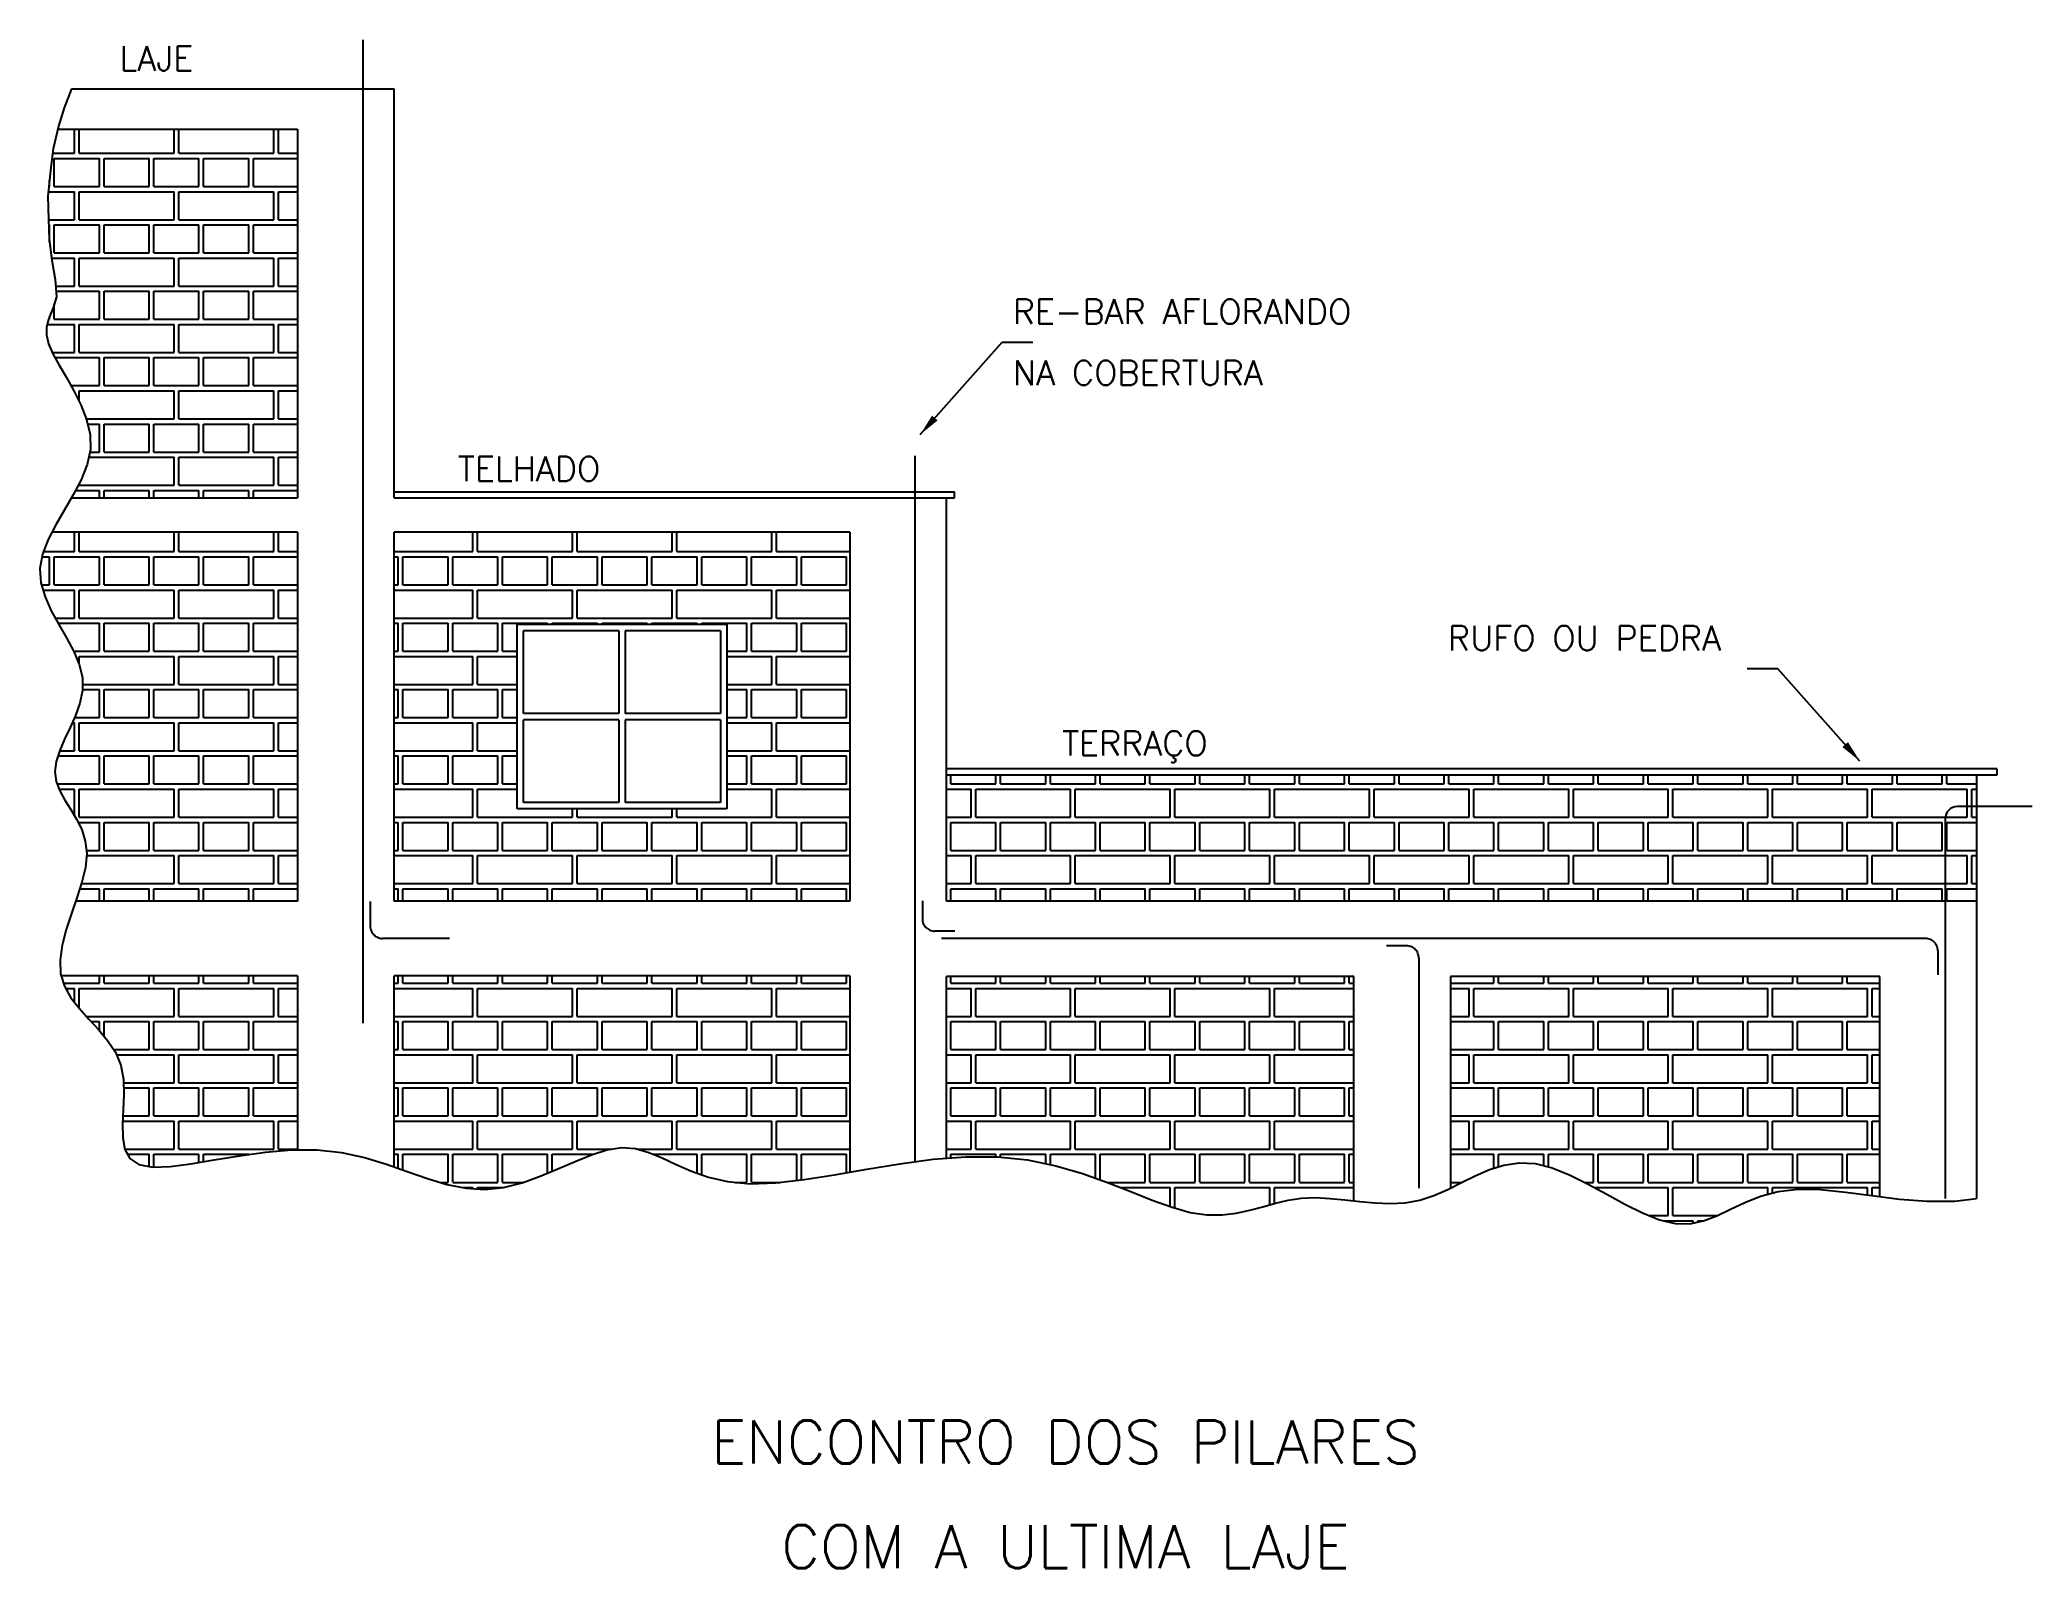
# Model space of a CAD drawing. Header units: millimetres. Extents: x -6507.6 to -6491.4, y -4449.7 to -4437.2.
import ezdxf
from ezdxf.enums import TextEntityAlignment as Align

# ---------------------------------------------------------------- set-up
doc = ezdxf.new("R2010")
doc.units = ezdxf.units.MM
doc.header["$LTSCALE"] = 10
doc.linetypes.add('DASHEDX2', pattern=[1.5, 1, -0.5])
doc.layers.add('Termotécnica', color=7, linetype='Continuous')
doc.styles.add('r140', font='romans.shx')
doc.styles.add('r80', font='romans.shx')

msp = doc.modelspace()

# ---------------------------------------------------------------- hatches: boundary and pattern name
at = {"layer": 'Termotécnica'}
h = msp.add_hatch(dxfattribs=at)
h.set_pattern_fill('AR-BRELM,_O', color=1, scale=0.10124)
h.set_pattern_definition([(0, (-6502.3966, -4448.4171), (0, 0.540014), [0.771955, -0.037965]), (0, (-6502.3966, -4448.1893), (0, 0.540014), [0.771955, -0.037965]), (0, (-6502.1941, -4448.1471), (0, 0.540014), [0.366995, -0.037965]), (0, (-6502.1941, -4447.9193), (0, 0.540014), [0.366995, -0.037965]), (90, (-6502.3966, -4448.4171), (-0.80992, 5e-17), [0.22779, -0.312224]), (90, (-6502.43454, -4448.4171), (-0.80992, 5e-17), [0.22779, -0.312224]), (90, (-6502.1941, -4448.1471), (-0.40496, 2e-17), [0.22779, -0.312224]), (90, (-6502.23206, -4448.1471), (-0.40496, 2e-17), [0.22779, -0.312224])])
h.paths.add_polyline_path([(-6505.48, -4437.96), (-6507.429, -4437.96), (-6507.468, -4438.121), (-6507.486, -4438.271), (-6507.509, -4438.506), (-6507.504, -4438.696), (-6507.5, -4438.854), (-6507.477, -4439.026), (-6507.45, -4439.184), (-6507.441, -4439.325), (-6507.468, -4439.413), (-6507.489, -4439.465), (-6507.508, -4439.517), (-6507.521, -4439.573), (-6507.522, -4439.634), (-6507.506, -4439.705), (-6507.47, -4439.787), (-6507.419, -4439.879), (-6507.359, -4439.98), (-6507.298, -4440.088), (-6507.241, -4440.203), (-6507.195, -4440.321), (-6507.167, -4440.443), (-6507.164, -4440.566), (-6507.19, -4440.689), (-6507.239, -4440.812), (-6507.303, -4440.935), (-6507.318, -4440.96), (-6505.48, -4440.96)])
h.paths.add_polyline_path([(-6505.48, -4441.239), (-6507.477, -4441.239), (-6507.508, -4441.298), (-6507.554, -4441.417), (-6507.575, -4441.534), (-6507.567, -4441.65), (-6507.533, -4441.765), (-6507.482, -4441.878), (-6507.422, -4441.989), (-6507.358, -4442.099), (-6507.3, -4442.208), (-6507.255, -4442.315), (-6507.229, -4442.421), (-6507.229, -4442.526), (-6507.25, -4442.629), (-6507.285, -4442.73), (-6507.329, -4442.828), (-6507.374, -4442.923), (-6507.414, -4443.015), (-6507.443, -4443.103), (-6507.454, -4443.186), (-6507.443, -4443.265), (-6507.413, -4443.342), (-6507.372, -4443.417), (-6507.324, -4443.494), (-6507.277, -4443.573), (-6507.235, -4443.658), (-6507.206, -4443.751), (-6507.194, -4443.852), (-6507.205, -4443.965), (-6507.234, -4444.085), (-6507.274, -4444.212), (-6507.283, -4444.239), (-6505.48, -4444.239)])
h.paths.add_polyline_path([(-6500.99, -4441.239), (-6504.694, -4441.239), (-6504.694, -4444.239), (-6500.99, -4444.239)])
h.paths.add_polyline_path([(-6503.694, -4441.989), (-6501.99, -4441.989), (-6501.99, -4443.489), (-6503.694, -4443.489)], flags=16)
h.paths.add_polyline_path([(-6503.643, -4442.04), (-6502.867, -4442.04), (-6502.867, -4442.714), (-6503.643, -4442.714)], flags=0)
h.paths.add_polyline_path([(-6503.643, -4442.764), (-6502.867, -4442.764), (-6502.867, -4443.438), (-6503.643, -4443.438)], flags=0)
h.paths.add_polyline_path([(-6502.817, -4442.04), (-6502.041, -4442.04), (-6502.041, -4442.714), (-6502.817, -4442.714)], flags=0)
h.paths.add_polyline_path([(-6502.817, -4442.764), (-6502.041, -4442.764), (-6502.041, -4443.438), (-6502.817, -4443.438)], flags=0)
h.paths.add_polyline_path([(-6505.48, -4444.848), (-6507.401, -4444.848), (-6507.375, -4444.932), (-6507.322, -4445.025), (-6507.254, -4445.113), (-6507.177, -4445.199), (-6507.098, -4445.284), (-6507.024, -4445.374), (-6506.961, -4445.469), (-6506.917, -4445.574), (-6506.896, -4445.689), (-6506.892, -4445.811), (-6506.897, -4445.935), (-6506.902, -4446.054), (-6506.9, -4446.164), (-6506.883, -4446.259), (-6506.843, -4446.334), (-6506.77, -4446.382), (-6506.66, -4446.402), (-6506.517, -4446.398), (-6506.348, -4446.376), (-6506.157, -4446.345), (-6505.953, -4446.31), (-6505.741, -4446.28), (-6505.528, -4446.262), (-6505.48, -4446.261)])
h.paths.add_polyline_path([(-6500.99, -4444.848), (-6504.694, -4444.848), (-6504.694, -4446.402), (-6504.588, -4446.438), (-6504.424, -4446.495), (-6504.265, -4446.543), (-6504.11, -4446.575), (-6503.957, -4446.586), (-6503.805, -4446.569), (-6503.655, -4446.53), (-6503.507, -4446.477), (-6503.363, -4446.416), (-6503.224, -4446.356), (-6503.091, -4446.302), (-6502.964, -4446.262), (-6502.844, -4446.244), (-6502.733, -4446.252), (-6502.625, -4446.283), (-6502.516, -4446.328), (-6502.402, -4446.381), (-6502.278, -4446.436), (-6502.14, -4446.485), (-6501.983, -4446.521), (-6501.801, -4446.538), (-6501.593, -4446.531), (-6501.362, -4446.504), (-6501.113, -4446.465), (-6500.99, -4446.444)])
h.paths.add_polyline_path([(-6496.893, -4444.853), (-6500.205, -4444.853), (-6500.205, -4446.33), (-6500.046, -4446.318), (-6499.789, -4446.318), (-6499.544, -4446.344), (-6499.314, -4446.392), (-6499.097, -4446.455), (-6498.895, -4446.527), (-6498.706, -4446.601), (-6498.531, -4446.671), (-6498.37, -4446.73), (-6498.222, -4446.772), (-6498.087, -4446.791), (-6497.963, -4446.792), (-6497.848, -4446.778), (-6497.738, -4446.754), (-6497.633, -4446.725), (-6497.53, -4446.696), (-6497.425, -4446.671), (-6497.317, -4446.655), (-6497.204, -4446.651), (-6497.087, -4446.658), (-6496.966, -4446.669), (-6496.893, -4446.677)])
h.paths.add_polyline_path([(-6492.615, -4444.853), (-6496.107, -4444.853), (-6496.107, -4446.574), (-6496.017, -4446.529), (-6495.904, -4446.473), (-6495.79, -4446.423), (-6495.671, -4446.386), (-6495.548, -4446.367), (-6495.417, -4446.374), (-6495.278, -4446.409), (-6495.134, -4446.468), (-6494.986, -4446.542), (-6494.836, -4446.623), (-6494.689, -4446.704), (-6494.545, -4446.776), (-6494.407, -4446.831), (-6494.279, -4446.862), (-6494.16, -4446.864), (-6494.049, -4446.84), (-6493.94, -4446.798), (-6493.829, -4446.746), (-6493.712, -4446.691), (-6493.585, -4446.64), (-6493.443, -4446.601), (-6493.281, -4446.581), (-6493.097, -4446.585), (-6492.895, -4446.606), (-6492.679, -4446.635), (-6492.615, -4446.643)])
h.paths.add_polyline_path([(-6492.084, -4443.57, -0.414214), (-6491.984, -4443.47), (-6491.829, -4443.47), (-6491.829, -4443.215), (-6500.205, -4443.215), (-6500.205, -4444.239), (-6492.084, -4444.239)])
h.paths.add_polyline_path([(-6491.829, -4443.47), (-6491.984, -4443.47, 0.414214), (-6492.084, -4443.57), (-6492.084, -4444.239), (-6491.829, -4444.239)], flags=16)

# ---------------------------------------------------------------- linework, layer by layer
at = {"layer": 'Termotécnica', "color": 6, "linetype": 'DASHEDX2', "ltscale": 0.8}
for p, q in [((-6504.949, -4437.233), (-6504.949, -4446.323)), ((-6500.46, -4440.617), (-6500.46, -4446.355)), ((-6492.084, -4443.57), (-6492.084, -4446.657)), ((-6491.377, -4443.47), (-6491.984, -4443.47)), ((-6504.889, -4444.242), (-6504.889, -4444.443)), ((-6500.4, -4444.236), (-6500.4, -4444.383)), ((-6492.244, -4444.543), (-6504.789, -4444.543)), ((-6500.135, -4444.483), (-6500.3, -4444.483)), ((-6496.463, -4444.603), (-6496.625, -4444.603)), ((-6496.363, -4444.703), (-6496.363, -4446.574)), ((-6492.144, -4444.643), (-6492.144, -4444.839))]:
    msp.add_line(p, q, dxfattribs=at)
at = {"layer": 'Termotécnica', "color": 3}
for p, q in [((-6507.318, -4437.631), (-6504.694, -4437.631)), ((-6504.694, -4440.96), (-6504.694, -4437.631)), ((-6507.429, -4437.96), (-6505.48, -4437.96)), ((-6505.48, -4437.96), (-6505.48, -4440.96)), ((-6507.318, -4440.96), (-6505.48, -4440.96)), ((-6500.205, -4444.239), (-6500.205, -4440.96)), ((-6505.48, -4441.239), (-6507.477, -4441.239)), ((-6505.48, -4441.239), (-6505.48, -4444.239)), ((-6500.99, -4441.239), (-6504.694, -4441.239)), ((-6504.694, -4444.239), (-6504.694, -4441.239)), ((-6500.99, -4441.239), (-6500.99, -4444.239)), ((-6502.041, -4442.04), (-6502.041, -4442.714)), ((-6491.829, -4443.215), (-6491.829, -4444.239)), ((-6505.48, -4444.239), (-6507.283, -4444.239)), ((-6500.99, -4444.239), (-6504.694, -4444.239)), ((-6491.829, -4444.239), (-6500.205, -4444.239)), ((-6491.829, -4444.239), (-6491.829, -4446.657)), ((-6505.48, -4444.848), (-6507.401, -4444.848)), ((-6505.48, -4444.848), (-6505.48, -4446.261)), ((-6504.694, -4446.402), (-6504.694, -4444.848)), ((-6500.99, -4444.848), (-6504.694, -4444.848)), ((-6500.99, -4444.848), (-6500.99, -4446.444)), ((-6496.893, -4444.853), (-6500.205, -4444.853)), ((-6500.205, -4446.33), (-6500.205, -4444.853)), ((-6496.893, -4446.677), (-6496.893, -4444.853)), ((-6496.107, -4444.853), (-6496.107, -4446.574)), ((-6492.615, -4444.853), (-6496.107, -4444.853)), ((-6492.615, -4446.643), (-6492.615, -4444.853))]:
    msp.add_line(p, q, dxfattribs=at)
at = {"layer": 'Termotécnica', "color": 2}
for p, q in [((-6500.418, -4440.445), (-6499.751, -4439.694)), ((-6499.751, -4439.694), (-6499.501, -4439.694)), ((-6504.694, -4440.909), (-6500.139, -4440.909)), ((-6504.694, -4440.96), (-6500.139, -4440.96)), ((-6500.139, -4440.96), (-6500.139, -4440.909)), ((-6503.694, -4443.489), (-6503.694, -4441.989)), ((-6501.99, -4441.989), (-6503.694, -4441.989)), ((-6503.643, -4442.714), (-6503.643, -4442.04)), ((-6502.867, -4442.04), (-6503.643, -4442.04)), ((-6502.867, -4442.04), (-6502.867, -4442.714)), ((-6502.817, -4442.04), (-6502.817, -4442.714)), ((-6502.041, -4442.04), (-6502.817, -4442.04)), ((-6501.99, -4441.989), (-6501.99, -4443.489)), ((-6493.444, -4442.35), (-6493.694, -4442.35)), ((-6492.777, -4443.101), (-6493.444, -4442.35)), ((-6502.867, -4442.714), (-6503.643, -4442.714)), ((-6502.867, -4442.764), (-6503.643, -4442.764)), ((-6503.643, -4443.438), (-6503.643, -4442.764)), ((-6502.867, -4442.764), (-6502.867, -4443.438)), ((-6502.041, -4442.714), (-6502.817, -4442.714)), ((-6502.817, -4442.764), (-6502.817, -4443.438)), ((-6502.041, -4442.764), (-6502.817, -4442.764)), ((-6502.041, -4442.764), (-6502.041, -4443.438)), ((-6491.665, -4443.164), (-6500.205, -4443.164)), ((-6491.665, -4443.215), (-6500.205, -4443.215)), ((-6491.665, -4443.164), (-6491.665, -4443.215)), ((-6502.867, -4443.438), (-6503.643, -4443.438)), ((-6502.041, -4443.438), (-6502.817, -4443.438)), ((-6501.99, -4443.489), (-6503.694, -4443.489))]:
    msp.add_line(p, q, dxfattribs=at)
at = {"layer": 'Termotécnica', "color": 1}
msp.add_lwpolyline([(-6507.318, -4437.631), (-6507.377, -4437.787), (-6507.423, -4437.936), (-6507.468, -4438.121), (-6507.486, -4438.271), (-6507.509, -4438.506), (-6507.504, -4438.696), (-6507.5, -4438.854), (-6507.477, -4439.026), (-6507.45, -4439.184), (-6507.441, -4439.325), (-6507.468, -4439.413), (-6507.489, -4439.465), (-6507.508, -4439.517), (-6507.521, -4439.573), (-6507.522, -4439.634), (-6507.506, -4439.705), (-6507.47, -4439.787), (-6507.419, -4439.879), (-6507.359, -4439.98), (-6507.298, -4440.088), (-6507.241, -4440.203), (-6507.195, -4440.321), (-6507.167, -4440.443), (-6507.164, -4440.566), (-6507.19, -4440.689), (-6507.239, -4440.812), (-6507.303, -4440.935), (-6507.375, -4441.057), (-6507.446, -4441.178), (-6507.508, -4441.298), (-6507.554, -4441.417), (-6507.575, -4441.534), (-6507.567, -4441.65), (-6507.533, -4441.765), (-6507.482, -4441.878), (-6507.422, -4441.989), (-6507.358, -4442.099), (-6507.3, -4442.208), (-6507.255, -4442.315), (-6507.229, -4442.421), (-6507.229, -4442.526), (-6507.25, -4442.629), (-6507.285, -4442.73), (-6507.329, -4442.828), (-6507.374, -4442.923), (-6507.414, -4443.015), (-6507.443, -4443.103), (-6507.454, -4443.186), (-6507.443, -4443.265), (-6507.413, -4443.342), (-6507.372, -4443.417), (-6507.324, -4443.494), (-6507.277, -4443.573), (-6507.235, -4443.658), (-6507.206, -4443.751), (-6507.194, -4443.852), (-6507.205, -4443.965), (-6507.234, -4444.085), (-6507.274, -4444.212), (-6507.318, -4444.341), (-6507.36, -4444.47), (-6507.393, -4444.597), (-6507.411, -4444.718), (-6507.406, -4444.83), (-6507.375, -4444.932), (-6507.322, -4445.025), (-6507.254, -4445.113), (-6507.177, -4445.199), (-6507.098, -4445.284), (-6507.024, -4445.374), (-6506.961, -4445.469), (-6506.917, -4445.574), (-6506.896, -4445.689), (-6506.892, -4445.811), (-6506.897, -4445.935), (-6506.902, -4446.054), (-6506.9, -4446.164), (-6506.883, -4446.259), (-6506.843, -4446.334), (-6506.77, -4446.382), (-6506.66, -4446.402), (-6506.517, -4446.398), (-6506.348, -4446.376), (-6506.157, -4446.345), (-6505.953, -4446.31), (-6505.741, -4446.28), (-6505.528, -4446.262), (-6505.32, -4446.261), (-6505.123, -4446.284), (-6504.936, -4446.326), (-6504.758, -4446.38), (-6504.588, -4446.438), (-6504.424, -4446.495), (-6504.265, -4446.543), (-6504.11, -4446.575), (-6503.957, -4446.586), (-6503.805, -4446.569), (-6503.655, -4446.53), (-6503.507, -4446.477), (-6503.363, -4446.416), (-6503.224, -4446.356), (-6503.091, -4446.302), (-6502.964, -4446.262), (-6502.844, -4446.244), (-6502.733, -4446.252), (-6502.625, -4446.283), (-6502.516, -4446.328), (-6502.402, -4446.381), (-6502.278, -4446.436), (-6502.14, -4446.485), (-6501.983, -4446.521), (-6501.801, -4446.538), (-6501.593, -4446.531), (-6501.362, -4446.504), (-6501.113, -4446.465), (-6500.852, -4446.42), (-6500.583, -4446.376), (-6500.313, -4446.339), (-6500.046, -4446.318), (-6499.789, -4446.318), (-6499.544, -4446.344), (-6499.314, -4446.392), (-6499.097, -4446.455), (-6498.895, -4446.527), (-6498.706, -4446.601), (-6498.531, -4446.671), (-6498.37, -4446.73), (-6498.222, -4446.772), (-6498.087, -4446.791), (-6497.963, -4446.792), (-6497.848, -4446.778), (-6497.738, -4446.754), (-6497.633, -4446.725), (-6497.53, -4446.696), (-6497.425, -4446.671), (-6497.317, -4446.655), (-6497.204, -4446.651), (-6497.087, -4446.658), (-6496.966, -4446.669), (-6496.843, -4446.683), (-6496.72, -4446.694), (-6496.596, -4446.699), (-6496.475, -4446.693), (-6496.356, -4446.672), (-6496.241, -4446.635), (-6496.128, -4446.585), (-6496.017, -4446.529), (-6495.904, -4446.473), (-6495.79, -4446.423), (-6495.671, -4446.386), (-6495.548, -4446.367), (-6495.417, -4446.374), (-6495.278, -4446.409), (-6495.134, -4446.468), (-6494.986, -4446.542), (-6494.836, -4446.623), (-6494.689, -4446.704), (-6494.545, -4446.776), (-6494.407, -4446.831), (-6494.279, -4446.862), (-6494.16, -4446.864), (-6494.049, -4446.84), (-6493.94, -4446.798), (-6493.829, -4446.746), (-6493.712, -4446.691), (-6493.585, -4446.64), (-6493.443, -4446.601), (-6493.281, -4446.581), (-6493.097, -4446.585), (-6492.895, -4446.606), (-6492.679, -4446.635), (-6492.455, -4446.663), (-6492.229, -4446.681), (-6492.005, -4446.68), (-6491.829, -4446.657)], dxfattribs=at)
at = {"layer": 'Termotécnica', "color": 6}
msp.add_arc((-6491.984, -4443.57), 0.1, 90, 180, dxfattribs=at)
at = {"layer": 'Termotécnica', "color": 6, "linetype": 'DASHEDX2', "ltscale": 0.8}
for centre, start, end in [((-6500.3, -4444.383), 180, 270), ((-6504.789, -4444.443), 180, 270), ((-6492.244, -4444.643), 0, 90), ((-6496.463, -4444.703), 0, 90)]:
    msp.add_arc(centre, 0.1, start, end, dxfattribs=at)
at = {"layer": 'Termotécnica', "color": 2}
for points in [[(-6500.321, -4440.29), (-6500.276, -4440.329), (-6500.418, -4440.445)], [(-6492.874, -4442.946), (-6492.919, -4442.986), (-6492.777, -4443.101)]]:
    msp.add_solid(points, dxfattribs=at)

# ---------------------------------------------------------------- texts
at = {"layer": 'Termotécnica', "color": 2, "style": 'r80'}
for s, p in [('LAJE', (-6506.928, -4437.485)), ('RE-BAR AFLORANDO', (-6499.664, -4439.544)), ('NA COBERTURA', (-6499.663, -4440.042)), ('TELHADO', (-6504.176, -4440.823)), ('RUFO OU PEDRA', (-6496.126, -4442.2)), ('TERRAÇO', (-6499.263, -4443.056))]:
    msp.add_text(s, height=0.2, dxfattribs=at).set_placement(p)
at = {"layer": 'Termotécnica', "color": 5, "style": 'r140'}
for s, p in [('ENCONTRO DOS PILARES', (-6499.237, -4448.919)), ('COM A ULTIMA LAJE', (-6499.237, -4449.77))]:
    msp.add_text(s, height=0.35, dxfattribs=at).set_placement(p, align=Align.BOTTOM_CENTER)

doc.saveas('drawing.dxf')
